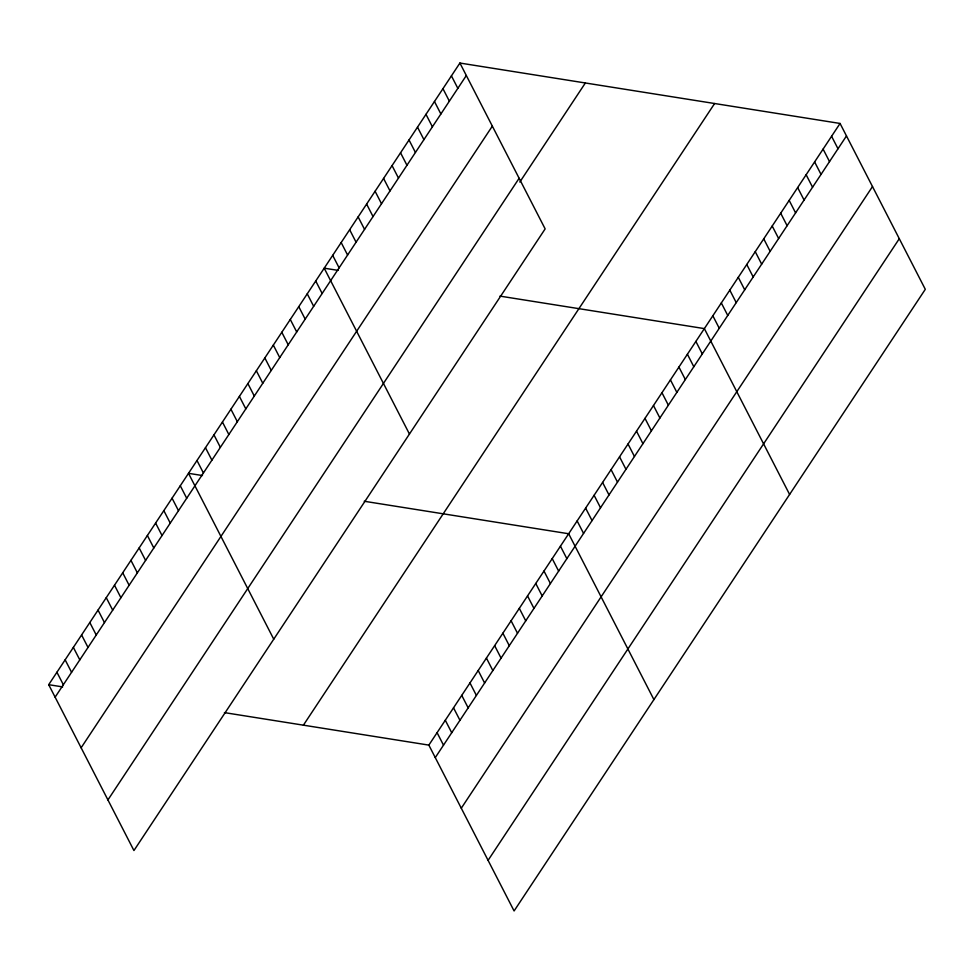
<?xml version="1.0" encoding="UTF-8"?>
<svg xmlns="http://www.w3.org/2000/svg" width="974" height="974" viewBox="0 0 974 974"><rect width="100%" height="100%" fill="white"/><g stroke="black" fill="none" stroke-linecap="round" stroke-linejoin="round"><path stroke-width="1.46" d="M459.911 63.042L545.148 228.89L133.937 850.546L48.7 684.685L459.911 63.042L840.063 123.455L925.3 289.315L514.089 910.958L428.852 745.11L224.422 712.615M55.116 697.177L466.327 75.522M81.122 747.789L492.333 126.133M107.931 799.934L519.13 178.279M519.824 182.053L585.362 82.973M303.401 725.167L714.612 103.524M428.852 745.11L840.063 123.455M435.268 757.602L846.479 135.946M461.286 808.213L872.497 186.558M488.084 860.346L899.294 238.703M338.148 270.395L324.208 268.179L409.445 434.039M499.93 296.108L704.36 328.603L789.597 494.451M202.446 475.543L188.506 473.327L273.743 639.175M364.227 501.257L568.67 533.752L653.907 699.6M48.7 684.685L62.64 686.901M831.577 136.275L838.005 148.766M823.103 149.107L829.519 161.587M814.617 161.928L821.033 174.407M806.143 174.748L812.559 187.227M797.657 187.568L804.074 200.06M789.171 200.388L795.6 212.88M780.698 213.209L787.114 225.7M772.212 226.029L778.628 238.52M763.738 238.849L770.154 251.341M755.252 251.669L761.668 264.161M746.766 264.502L753.194 276.981M738.292 277.322L744.708 289.802M729.806 290.142L736.222 302.622M721.332 302.963L727.748 315.454M712.846 315.783L719.262 328.275M695.886 341.424L702.303 353.915M687.401 354.244L693.817 366.735M678.927 367.064L685.343 379.556M670.441 379.897L676.857 392.376M661.955 392.717L668.371 405.196M653.481 405.537L659.897 418.016M644.995 418.357L651.411 430.837M636.521 431.178L642.937 443.669M451.425 75.862L457.841 88.342M628.035 443.998L634.451 456.489M442.951 88.683L449.367 101.162M619.549 456.818L625.965 469.31M434.465 101.503L440.881 113.995M611.075 469.638L617.492 482.13M425.979 114.323L432.407 126.815M602.589 482.459L609.006 494.95M417.505 127.144L423.921 139.635M594.103 495.279L600.532 507.771M409.019 139.964L415.435 152.455M585.63 508.111L592.046 520.591M400.545 152.784L406.962 165.276M577.144 520.932L583.56 533.411M392.059 165.604L398.476 178.096M383.573 178.437L390.002 190.916M560.44 546.183L566.856 558.674M375.1 191.257L381.516 203.736M552.221 558.613L558.638 571.105M366.614 204.077L373.03 216.557M543.991 571.044L550.407 583.536M358.14 216.898L364.556 229.389M535.773 583.487L542.189 595.966M349.654 229.718L356.07 242.209M527.543 595.918L533.959 608.397M341.168 242.538L347.584 255.03M519.325 608.348L525.741 620.84M332.694 255.358L339.11 267.85M511.094 620.779L517.511 633.27M502.876 633.21L509.292 645.701M315.734 280.999L322.151 293.491M494.646 645.652L501.062 658.132M307.248 293.831L313.665 306.311M486.428 658.083L492.844 670.562M298.762 306.652L305.179 319.131M478.197 670.514L484.614 683.005M290.289 319.472L296.705 331.951M469.979 682.944L476.396 695.436M281.803 332.292L288.219 344.772M461.749 695.375L468.165 707.867M273.329 345.113L279.745 357.604M453.531 707.818L459.947 720.297M264.843 357.933L271.259 370.424M445.301 720.249L451.717 732.728M256.357 370.753L262.773 383.245M437.082 732.679L443.499 745.171M247.883 383.573L254.299 396.065M239.397 396.394L245.813 408.885M230.911 409.214L237.339 421.705M222.437 422.046L228.853 434.526M213.951 434.867L220.368 447.346M205.477 447.687L211.894 460.166M196.992 460.507L203.408 472.999M180.287 485.758L186.704 498.25M172.057 498.189L178.486 510.68M163.839 510.632L170.255 523.111M155.609 523.062L162.037 535.542M147.391 535.493L153.807 547.985M139.16 547.924L145.589 560.415M130.942 560.354L137.358 572.846M122.712 572.797L129.14 585.277M114.494 585.228L120.91 597.707M106.263 597.659L112.692 610.15M98.045 610.089L104.462 622.581M89.815 622.52L96.243 635.011M81.597 634.963L88.013 647.442M73.367 647.393L79.795 659.873M65.148 659.824L71.565 672.316M56.918 672.255L63.347 684.746"/></g></svg>
